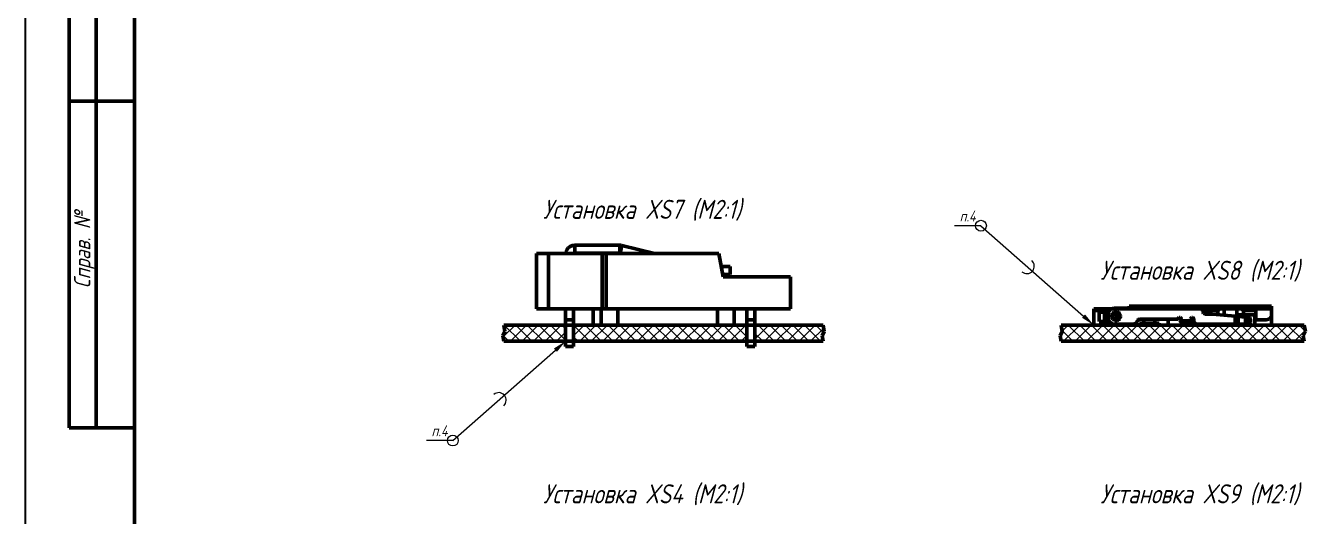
# Model space of a CAD drawing. Extents: x 260 to 1101, y 70 to 664.
# Drawn here: x 260 to 495.2, y 225.7 to 315.9 of the extents above; entities that cross this region are included whole.
import ezdxf

# ---------------------------------------------------------------- set-up
doc = ezdxf.new("R2010")
doc.units = 0
doc.header["$MEASUREMENT"] = 0
doc.layers.get('0').update_dxf_attribs({"linetype": 'CONTINUOUS', "lineweight": 15})
doc.layers.add('KONTUR', color=7, linetype='CONTINUOUS')
for name, color, linetype, lineweight in [('Основная', 7, 'CONTINUOUS', 50), ('текст', 7, 'CONTINUOUS', 30), ('тонкая', 7, 'CONTINUOUS', 20)]:
    doc.layers.add(name, color=color, linetype=linetype, lineweight=lineweight)
doc.styles.add('GOST type A0', font='', dxfattribs={"oblique": 15, "height": 3.5})
doc.styles.get('GOST type A0').set_extended_font_data('GOST type A')

msp = doc.modelspace()

# ---------------------------------------------------------------- hatches: boundary and pattern name
h = msp.add_hatch()
h.set_pattern_fill('ANSI37', color=256, scale=12)
h.paths.add_polyline_path([(392.569, 260.853), (360.717, 260.853), (360.717, 257.893), (392.569, 257.893)])
h.paths.add_polyline_path([(406.778, 259.693), (406.578, 260.853), (394.042, 260.853), (394.042, 257.893), (406.578, 257.893), (406.378, 258.893)])
h.paths.add_polyline_path([(359.244, 260.853), (347.885, 260.853), (348.085, 259.693), (347.685, 258.893), (347.885, 257.893), (359.244, 257.893)])
h = msp.add_hatch()
h.set_pattern_fill('ANSI37', color=256, scale=12)
h.set_pattern_definition([(45, (-6.5941, -10.6653), (-1.06066, 1.06066), []), (135, (-6.5941, -10.6653), (-1.06066, -1.06066), [])])
h.paths.add_polyline_path([(495.007, 257.893), (494.807, 258.893), (495.207, 259.693), (495.007, 260.853), (450.307, 260.853), (450.507, 259.693), (450.107, 258.893), (450.307, 257.893)])

# ---------------------------------------------------------------- linework, layer by layer
for p, q in [((435.584, 279.097), (430.744, 279.097)), ((435.584, 279.097), (454.431, 262.505)), ((338.521, 239.648), (357.368, 256.241)), ((338.521, 239.648), (333.681, 239.648))]:
    msp.add_line(p, q)
for centre in [(435.584, 279.097), (338.521, 239.648)]:
    msp.add_circle(centre, 1)
for centre, start, end in [((444.019, 271.671), 228.63993, 48.63993), ((346.956, 247.074), 311.36007, 131.36007)]:
    msp.add_arc(centre, 1.371, start, end)
for points in [[(454.706, 262.817), (454.156, 262.192), (456.307, 260.853)], [(357.643, 255.928), (357.092, 256.553), (359.244, 257.893)]]:
    msp.add_solid(points)
at = {"layer": 'KONTUR'}
msp.add_line((260, 70), (260, 664), dxfattribs=at)
at = {"layer": 'Основная'}
for p, q in [((280, 115), (280, 659)), ((268, 362), (268, 242)), ((273, 242), (273, 362)), ((280, 302), (268, 302)), ((360.081, 275.312), (359.734, 275.047)), ((360.484, 275.48), (360.081, 275.312)), ((360.917, 275.537), (360.484, 275.48)), ((369.201, 275.537), (360.917, 275.537)), ((360.917, 275.537), (360.917, 274.063)), ((369.336, 275.531), (369.201, 275.537)), ((369.201, 274.063), (369.201, 275.537)), ((369.601, 275.488), (369.249, 274.058)), ((369.469, 275.515), (369.336, 275.531)), ((369.601, 275.488), (369.469, 275.515)), ((375.585, 274.013), (369.601, 275.488)), ((354.04, 274.013), (353.885, 274.013)), ((353.885, 263.853), (353.885, 274.013)), ((354.493, 274.013), (354.04, 274.013)), ((355.203, 274.013), (354.493, 274.013)), ((356.109, 274.013), (355.203, 274.013)), ((365.954, 274.013), (356.109, 274.013)), ((356.109, 263.853), (356.109, 274.013)), ((359.301, 274.296), (359.264, 274.013)), ((359.468, 274.7), (359.301, 274.296)), ((359.734, 275.047), (359.468, 274.7)), ((360.817, 274.037), (360.786, 274.013)), ((360.866, 274.057), (360.817, 274.037)), ((360.917, 274.063), (360.866, 274.057)), ((369.201, 274.063), (360.917, 274.063)), ((366.225, 274.013), (365.954, 274.013)), ((366.678, 274.013), (365.954, 274.013)), ((365.954, 274.013), (365.954, 263.853)), ((366.469, 274.013), (366.225, 274.013)), ((366.678, 274.013), (366.469, 274.013)), ((370.89, 274.013), (366.678, 274.013)), ((366.678, 263.853), (366.678, 274.013)), ((369.217, 274.063), (369.201, 274.063)), ((369.233, 274.061), (369.217, 274.063)), ((369.249, 274.058), (369.233, 274.061)), ((369.431, 274.013), (369.249, 274.058)), ((376.07, 274.013), (370.89, 274.013)), ((381.75, 274.013), (376.07, 274.013)), ((387.413, 274.013), (381.75, 274.013)), ((388.174, 269.695), (387.413, 274.013)), ((389.513, 271.59), (387.84, 271.59)), ((389.513, 271.59), (389.513, 270.117)), ((389.513, 270.117), (388.1, 270.117)), ((392.97, 269.695), (388.174, 269.695)), ((396.831, 269.695), (392.97, 269.695)), ((399.438, 269.695), (396.831, 269.695)), ((400.578, 269.695), (399.438, 269.695)), ((400.578, 269.695), (400.578, 263.853)), ((353.885, 263.853), (354.04, 263.853)), ((354.04, 263.853), (354.493, 263.853)), ((354.493, 263.853), (355.203, 263.853)), ((355.203, 263.853), (356.109, 263.853)), ((356.109, 263.853), (365.954, 263.853)), ((359.244, 263.853), (359.244, 261.821)), ((360.717, 260.853), (360.717, 263.853)), ((364.337, 260.853), (364.337, 263.853)), ((365.772, 260.853), (365.772, 263.853)), ((365.954, 263.853), (366.225, 263.853)), ((366.225, 263.853), (366.469, 263.853)), ((366.469, 263.853), (366.225, 263.853)), ((366.469, 263.853), (366.678, 263.853)), ((366.678, 263.853), (370.337, 263.853)), ((368.82, 260.853), (368.82, 263.853)), ((370.337, 263.853), (374.792, 263.853)), ((374.792, 263.853), (379.726, 263.853)), ((379.726, 263.853), (384.791, 263.853)), ((384.791, 263.853), (389.628, 263.853)), ((387.184, 260.853), (387.184, 263.853)), ((389.628, 263.853), (393.895, 263.853)), ((390.232, 260.853), (390.232, 263.853)), ((392.569, 260.853), (392.569, 263.853)), ((393.895, 263.853), (397.289, 263.853)), ((394.042, 261.821), (394.042, 263.853)), ((399.571, 263.853), (397.289, 263.853)), ((397.289, 263.853), (399.571, 263.853)), ((399.571, 263.853), (400.578, 263.853)), ((456.307, 263.533), (456.307, 263.833)), ((456.307, 263.833), (459.572, 263.833)), ((456.307, 260.853), (456.307, 263.533)), ((456.307, 263.533), (459.218, 263.533)), ((459.046, 263.209), (459.16, 263.464)), ((459.16, 263.464), (459.34, 263.677)), ((459.34, 263.677), (459.572, 263.833)), ((459.572, 263.833), (459.711, 263.888)), ((459.572, 263.833), (476.307, 263.833)), ((459.711, 263.888), (459.857, 263.921)), ((459.713, 263.888), (459.714, 263.889)), ((459.714, 263.889), (459.79, 263.906)), ((459.857, 263.921), (460.007, 263.933)), ((459.859, 263.921), (459.86, 263.922)), ((459.86, 263.922), (460.007, 263.933)), ((460.007, 263.933), (462.807, 263.933)), ((462.807, 264.333), (462.807, 264.314)), ((462.807, 264.333), (476.307, 264.333)), ((462.807, 264.314), (462.807, 264.061)), ((462.807, 264.314), (462.807, 264.259)), ((462.807, 264.259), (462.807, 264.173)), ((462.807, 264.173), (462.807, 264.061)), ((462.807, 264.061), (462.807, 263.933)), ((465.507, 263.833), (483.507, 263.833)), ((476.307, 264.333), (486.107, 264.333)), ((476.307, 264.316), (476.307, 264.333)), ((476.307, 263.962), (476.307, 264.316)), ((476.307, 264.266), (476.307, 264.316)), ((476.307, 264.186), (476.307, 264.266)), ((476.307, 264.083), (476.307, 264.186)), ((476.307, 263.962), (476.307, 264.083)), ((476.307, 263.833), (476.307, 263.962)), ((476.307, 263.933), (486.107, 263.933)), ((476.307, 263.833), (476.307, 263.433)), ((476.307, 263.833), (479.407, 263.833)), ((476.307, 263.533), (479.107, 263.533)), ((476.307, 263.433), (476.328, 263.277)), ((479.107, 263.533), (479.407, 263.833)), ((479.107, 263.533), (479.107, 262.747)), ((479.407, 263.833), (480.307, 263.833)), ((480.307, 263.833), (480.307, 262.644)), ((480.307, 263.833), (482.607, 263.833)), ((482.607, 263.833), (482.607, 262.447)), ((482.607, 263.833), (483.507, 263.833)), ((483.807, 263.533), (483.507, 263.833)), ((483.507, 263.833), (486.107, 263.833)), ((483.807, 262.733), (483.807, 263.533)), ((486.107, 263.533), (483.807, 263.533)), ((486.107, 264.333), (486.107, 264.316)), ((486.107, 264.333), (489.007, 264.333)), ((486.107, 264.316), (486.107, 263.962)), ((486.107, 264.316), (486.107, 264.266)), ((486.107, 264.266), (486.107, 264.186)), ((486.107, 264.186), (486.107, 264.083)), ((486.107, 264.083), (486.107, 263.962)), ((486.107, 263.962), (486.107, 263.833)), ((486.107, 261.833), (486.107, 263.833)), ((486.107, 263.833), (489.007, 263.833)), ((489.007, 264.316), (489.007, 264.333)), ((489.007, 263.962), (489.007, 264.316)), ((489.007, 264.266), (489.007, 264.316)), ((489.007, 264.186), (489.007, 264.266)), ((489.007, 264.083), (489.007, 264.186)), ((489.007, 263.962), (489.007, 264.083)), ((489.007, 263.833), (489.007, 263.962)), ((489.007, 262.833), (489.007, 263.833)), ((360.717, 261.821), (359.244, 261.821)), ((359.244, 260.853), (359.244, 261.821)), ((392.569, 261.821), (394.042, 261.821)), ((394.042, 260.853), (394.042, 261.821)), ((457.307, 263.233), (457.307, 261.533)), ((459.057, 263.233), (457.307, 263.233)), ((457.307, 261.533), (459.141, 261.533)), ((458.307, 263.233), (458.307, 261.533)), ((458.607, 263.233), (458.607, 261.533)), ((458.907, 261.533), (458.907, 263.233)), ((459.007, 262.933), (459.046, 263.209)), ((459.007, 262.033), (459.007, 262.933)), ((459.041, 261.774), (459.007, 262.033)), ((459.141, 261.533), (459.041, 261.774)), ((459.3, 261.326), (459.141, 261.533)), ((459.507, 261.167), (459.3, 261.326)), ((459.749, 261.067), (459.507, 261.167)), ((459.637, 262.691), (459.61, 262.534)), ((459.61, 262.534), (459.614, 262.382)), ((459.614, 262.382), (459.645, 262.239)), ((459.695, 262.845), (459.637, 262.691)), ((459.645, 262.239), (459.705, 262.099)), ((459.785, 262.985), (459.695, 262.845)), ((459.705, 262.099), (459.797, 261.966)), ((459.917, 263.113), (459.785, 262.985)), ((459.797, 261.966), (459.916, 261.851)), ((459.908, 262.51), (459.909, 262.525)), ((459.91, 262.43), (459.908, 262.51)), ((459.909, 262.525), (459.928, 262.624)), ((459.917, 262.386), (459.91, 262.43)), ((459.916, 261.851), (460.059, 261.763)), ((460.085, 263.214), (459.917, 263.113)), ((459.928, 262.341), (459.917, 262.386)), ((459.928, 262.624), (459.929, 262.627)), ((459.948, 262.285), (459.928, 262.341)), ((459.929, 262.627), (459.967, 262.719)), ((459.964, 262.252), (459.948, 262.285)), ((460.004, 262.187), (459.964, 262.252)), ((459.967, 262.719), (459.973, 262.729)), ((459.973, 262.729), (460.026, 262.806)), ((460.018, 262.168), (460.004, 262.187)), ((460.085, 262.101), (460.018, 262.168)), ((460.026, 262.806), (460.038, 262.82)), ((460.038, 262.82), (460.101, 262.877)), ((460.059, 261.763), (460.214, 261.707)), ((460.261, 263.269), (460.085, 263.214)), ((460.091, 262.095), (460.085, 262.101)), ((460.179, 262.038), (460.091, 262.095)), ((460.101, 262.877), (460.122, 262.893)), ((460.122, 262.893), (460.185, 262.931)), ((460.184, 262.035), (460.179, 262.038)), ((460.286, 261.998), (460.184, 262.035)), ((460.185, 262.931), (460.215, 262.944)), ((460.21, 262.514), (460.208, 262.467)), ((460.208, 262.467), (460.216, 262.423)), ((460.221, 262.557), (460.21, 262.514)), ((460.214, 261.707), (460.311, 261.689)), ((460.215, 262.944), (460.251, 262.957)), ((460.216, 262.423), (460.231, 262.386)), ((460.243, 262.597), (460.221, 262.557)), ((460.231, 262.386), (460.253, 262.355)), ((460.274, 262.632), (460.243, 262.597)), ((460.251, 262.957), (460.265, 262.962)), ((460.253, 262.355), (460.282, 262.327)), ((460.407, 263.283), (460.261, 263.269)), ((460.261, 263.269), (460.261, 263.269)), ((460.267, 263.239), (460.261, 263.269)), ((460.265, 262.962), (460.316, 262.974)), ((460.267, 263.239), (460.267, 263.239)), ((460.272, 263.207), (460.267, 263.239)), ((460.272, 263.207), (460.272, 263.207)), ((460.283, 263.148), (460.272, 263.207)), ((460.313, 262.659), (460.274, 262.632)), ((460.282, 262.327), (460.314, 262.305)), ((460.283, 263.148), (460.283, 263.148)), ((460.294, 263.093), (460.283, 263.148)), ((460.295, 261.995), (460.286, 261.998)), ((460.294, 263.092), (460.294, 263.093)), ((460.303, 263.045), (460.294, 263.092)), ((460.407, 261.983), (460.295, 261.995)), ((460.303, 263.045), (460.303, 263.045)), ((460.31, 263.008), (460.303, 263.045)), ((460.31, 263.008), (460.31, 263.008)), ((460.314, 262.983), (460.31, 263.008)), ((460.311, 261.689), (460.407, 261.683)), ((460.358, 262.677), (460.313, 262.659)), ((460.314, 262.983), (460.314, 262.983)), ((460.316, 262.974), (460.314, 262.983)), ((460.314, 262.305), (460.35, 262.291)), ((460.316, 262.974), (460.407, 262.983)), ((460.35, 262.291), (460.378, 262.285)), ((460.407, 262.683), (460.358, 262.677)), ((460.378, 262.285), (460.407, 262.283)), ((460.504, 263.277), (460.407, 263.283)), ((460.407, 262.983), (460.52, 262.97)), ((460.407, 262.983), (460.407, 262.974)), ((460.407, 262.974), (460.407, 262.948)), ((460.407, 262.948), (460.407, 262.911)), ((460.407, 262.911), (460.407, 262.862)), ((460.407, 262.862), (460.407, 262.806)), ((460.407, 262.806), (460.407, 262.745)), ((460.407, 262.745), (460.407, 262.714)), ((460.407, 262.714), (460.407, 262.683)), ((460.437, 262.681), (460.407, 262.683)), ((460.407, 262.283), (460.457, 262.289)), ((460.407, 262.283), (460.407, 262.209)), ((460.407, 262.209), (460.407, 262.143)), ((460.407, 262.143), (460.407, 262.088)), ((460.407, 262.088), (460.407, 262.042)), ((460.407, 262.042), (460.407, 262.009)), ((460.407, 262.009), (460.407, 261.989)), ((460.499, 261.991), (460.407, 261.983)), ((460.407, 261.989), (460.407, 261.984)), ((460.407, 261.984), (460.407, 261.983)), ((460.407, 261.683), (460.554, 261.696)), ((460.465, 262.675), (460.437, 262.681)), ((460.457, 262.289), (460.502, 262.306)), ((460.501, 262.66), (460.465, 262.675)), ((460.549, 262.003), (460.499, 261.991)), ((460.499, 261.989), (460.499, 261.991)), ((460.5, 261.985), (460.499, 261.989)), ((460.5, 261.985), (460.5, 261.985)), ((460.504, 261.965), (460.5, 261.985)), ((460.533, 262.639), (460.501, 262.66)), ((460.502, 262.306), (460.541, 262.333)), ((460.601, 263.259), (460.504, 263.277)), ((460.504, 261.965), (460.504, 261.965)), ((460.51, 261.932), (460.504, 261.965)), ((460.51, 261.932), (460.51, 261.932)), ((460.518, 261.887), (460.51, 261.932)), ((460.518, 261.887), (460.518, 261.887)), ((460.528, 261.833), (460.518, 261.887)), ((460.52, 262.97), (460.529, 262.968)), ((460.528, 261.833), (460.528, 261.833)), ((460.54, 261.768), (460.528, 261.833)), ((460.529, 262.968), (460.63, 262.93)), ((460.562, 262.61), (460.533, 262.639)), ((460.54, 261.768), (460.54, 261.768)), ((460.554, 261.696), (460.54, 261.768)), ((460.541, 262.333), (460.572, 262.369)), ((460.564, 262.008), (460.549, 262.003)), ((460.554, 261.696), (460.73, 261.752)), ((460.554, 261.696), (460.554, 261.696)), ((460.584, 262.579), (460.562, 262.61)), ((460.6, 262.021), (460.564, 262.008)), ((460.572, 262.369), (460.594, 262.408)), ((460.599, 262.543), (460.584, 262.579)), ((460.594, 262.408), (460.605, 262.451)), ((460.607, 262.498), (460.599, 262.543)), ((460.629, 262.035), (460.6, 262.021)), ((460.756, 263.202), (460.601, 263.259)), ((460.605, 262.451), (460.607, 262.498)), ((460.693, 262.072), (460.629, 262.035)), ((460.63, 262.93), (460.636, 262.927)), ((460.636, 262.927), (460.723, 262.87)), ((460.714, 262.088), (460.693, 262.072)), ((460.776, 262.145), (460.714, 262.088)), ((460.723, 262.87), (460.73, 262.864)), ((460.73, 262.864), (460.796, 262.797)), ((460.73, 261.752), (460.898, 261.852)), ((460.898, 263.114), (460.756, 263.202)), ((460.789, 262.159), (460.776, 262.145)), ((460.842, 262.236), (460.789, 262.159)), ((460.796, 262.797), (460.811, 262.778)), ((460.811, 262.778), (460.851, 262.713)), ((460.848, 262.246), (460.842, 262.236)), ((460.886, 262.338), (460.848, 262.246)), ((460.851, 262.713), (460.867, 262.68)), ((460.867, 262.68), (460.887, 262.624)), ((460.887, 262.341), (460.886, 262.338)), ((460.887, 262.624), (460.898, 262.579)), ((460.906, 262.44), (460.887, 262.341)), ((461.018, 262.999), (460.898, 263.114)), ((460.898, 262.579), (460.905, 262.535)), ((460.898, 261.852), (461.03, 261.98)), ((460.905, 262.535), (460.907, 262.455)), ((460.907, 262.455), (460.906, 262.44)), ((461.109, 262.866), (461.018, 262.999)), ((461.03, 261.98), (461.12, 262.12)), ((461.17, 262.726), (461.109, 262.866)), ((461.12, 262.12), (461.178, 262.274)), ((461.201, 262.583), (461.17, 262.726)), ((461.178, 262.274), (461.205, 262.431)), ((461.205, 262.431), (461.201, 262.583)), ((463.959, 261.115), (463.812, 261.054)), ((464.084, 261.214), (463.959, 261.115)), ((464.179, 261.341), (464.084, 261.214)), ((464.179, 261.341), (464.336, 261.624)), ((464.336, 261.624), (464.431, 261.752)), ((464.431, 261.752), (464.556, 261.85)), ((464.556, 261.85), (464.703, 261.912)), ((464.703, 261.912), (464.86, 261.933)), ((464.707, 260.853), (464.707, 261.233)), ((465.507, 261.233), (464.707, 261.233)), ((464.86, 261.933), (471.807, 261.933)), ((465.507, 261.933), (465.507, 261.233)), ((465.507, 261.233), (467.507, 261.233)), ((465.507, 261.233), (467.507, 261.233)), ((465.707, 261.194), (465.707, 261.233)), ((465.707, 261.165), (465.707, 261.194)), ((465.707, 261.142), (465.707, 261.165)), ((465.707, 261.133), (465.707, 261.142)), ((465.707, 261.133), (467.307, 261.133)), ((465.707, 260.853), (465.707, 261.133)), ((467.307, 261.233), (467.307, 261.187)), ((467.307, 261.187), (467.307, 261.155)), ((467.307, 261.155), (467.307, 261.138)), ((467.307, 261.138), (467.307, 261.133)), ((467.307, 260.853), (467.307, 261.133)), ((467.507, 261.233), (467.507, 261.933)), ((467.507, 261.233), (468.307, 261.233)), ((468.307, 260.853), (468.307, 261.233)), ((470.007, 261.933), (470.007, 260.853)), ((471.807, 261.933), (471.818, 262.01)), ((471.818, 262.01), (471.848, 262.083)), ((471.848, 262.083), (471.895, 262.145)), ((471.895, 262.145), (471.957, 262.192)), ((471.957, 262.192), (472.03, 262.222)), ((472.03, 262.222), (472.107, 262.233)), ((472.107, 262.233), (472.185, 262.222)), ((472.107, 261.873), (472.107, 262.233)), ((472.121, 261.768), (472.107, 261.873)), ((472.107, 261.873), (472.121, 261.769)), ((472.121, 261.769), (472.121, 261.769)), ((472.162, 261.671), (472.121, 261.768)), ((472.135, 261.736), (472.161, 261.673)), ((472.161, 261.673), (472.161, 261.672)), ((472.226, 261.588), (472.162, 261.671)), ((472.185, 262.222), (472.257, 262.192)), ((472.187, 261.639), (472.225, 261.59)), ((472.192, 261.633), (472.192, 261.633)), ((472.225, 261.59), (472.225, 261.589)), ((472.31, 261.525), (472.226, 261.588)), ((472.257, 262.192), (472.32, 262.145)), ((472.261, 261.562), (472.307, 261.526)), ((472.307, 261.526), (472.309, 261.526)), ((472.407, 261.485), (472.31, 261.525)), ((472.32, 262.145), (472.367, 262.083)), ((472.352, 261.508), (472.404, 261.486)), ((472.367, 262.083), (472.397, 262.01)), ((472.397, 262.01), (472.407, 261.933)), ((472.404, 261.486), (472.406, 261.486)), ((472.407, 261.633), (472.407, 261.933)), ((472.407, 261.503), (472.407, 261.633)), ((474.107, 261.633), (472.407, 261.633)), ((472.407, 261.383), (472.407, 261.503)), ((472.407, 261.279), (472.407, 261.383)), ((472.407, 261.2), (472.407, 261.279)), ((472.407, 261.15), (472.407, 261.2)), ((472.407, 261.133), (472.407, 261.15)), ((472.407, 261.133), (474.107, 261.133)), ((474.107, 261.933), (474.118, 262.01)), ((474.107, 261.633), (474.107, 261.933)), ((474.107, 261.503), (474.107, 261.633)), ((474.107, 261.383), (474.107, 261.503)), ((474.107, 261.473), (474.407, 261.473)), ((474.107, 261.279), (474.107, 261.383)), ((474.107, 261.2), (474.107, 261.279)), ((474.107, 261.15), (474.107, 261.2)), ((474.107, 261.133), (474.107, 261.15)), ((474.118, 262.01), (474.148, 262.083)), ((474.148, 262.083), (474.195, 262.145)), ((474.195, 262.145), (474.257, 262.192)), ((474.257, 262.192), (474.33, 262.222)), ((474.33, 262.222), (474.407, 262.233)), ((474.407, 262.233), (474.485, 262.222)), ((474.407, 260.853), (474.407, 261.473)), ((474.485, 262.222), (474.557, 262.192)), ((474.557, 262.192), (474.62, 262.145)), ((474.62, 262.145), (474.667, 262.083)), ((474.667, 262.083), (474.697, 262.01)), ((474.697, 262.01), (474.707, 261.933)), ((474.707, 261.633), (474.707, 261.933)), ((474.728, 261.477), (474.707, 261.633)), ((474.788, 261.333), (474.728, 261.477)), ((474.883, 261.208), (474.788, 261.333)), ((475.007, 261.113), (474.883, 261.208)), ((475.152, 261.053), (475.007, 261.113)), ((476.328, 263.277), (476.388, 263.133)), ((476.388, 263.133), (476.483, 263.008)), ((476.483, 263.008), (476.607, 262.913)), ((476.607, 262.913), (476.752, 262.853)), ((476.752, 262.853), (476.907, 262.833)), ((476.907, 262.833), (478.107, 262.833)), ((478.107, 262.833), (482.307, 262.473)), ((482.307, 262.473), (482.503, 262.456)), ((482.307, 262.473), (482.307, 261.033)), ((482.503, 262.456), (482.693, 262.44)), ((482.693, 262.44), (482.866, 262.425)), ((482.866, 262.425), (484.196, 262.311)), ((482.866, 261.033), (482.866, 262.425)), ((482.949, 262.733), (483.807, 262.733)), ((482.949, 262.733), (482.949, 262.418)), ((483.09, 262.406), (483.09, 262.733)), ((483.125, 262.733), (483.125, 262.403)), ((483.266, 262.39), (483.266, 262.733)), ((483.607, 262.361), (483.607, 262.733)), ((485.907, 262.733), (483.807, 262.733)), ((484.196, 262.311), (484.23, 262.308)), ((484.196, 262.311), (484.196, 261.033)), ((484.23, 262.308), (484.268, 262.305)), ((484.268, 262.305), (484.307, 262.301)), ((484.307, 262.301), (484.345, 262.298)), ((484.307, 261.033), (484.307, 262.301)), ((484.345, 262.298), (484.382, 262.295)), ((484.382, 262.295), (484.415, 262.292)), ((484.415, 262.292), (484.579, 262.278)), ((484.415, 261.033), (484.415, 262.292)), ((484.579, 262.278), (484.657, 262.26)), ((484.579, 262.278), (484.795, 262.259)), ((484.723, 261.086), (484.642, 261.046)), ((484.657, 262.26), (484.727, 262.223)), ((484.793, 261.15), (484.723, 261.086)), ((484.727, 262.223), (484.783, 262.173)), ((484.783, 262.173), (484.83, 262.109)), ((484.846, 261.233), (484.793, 261.15)), ((484.795, 262.259), (484.873, 262.242)), ((484.83, 262.109), (484.864, 262.036)), ((484.88, 261.329), (484.846, 261.233)), ((484.939, 261.086), (484.858, 261.046)), ((484.864, 262.036), (484.885, 261.959)), ((484.873, 262.242), (484.942, 262.205)), ((484.892, 261.433), (484.88, 261.329)), ((484.885, 261.959), (484.89, 261.918)), ((484.89, 261.918), (484.892, 261.879)), ((484.892, 261.879), (484.892, 261.433)), ((484.892, 261.879), (485.107, 261.86)), ((485.107, 261.433), (484.892, 261.433)), ((485.009, 261.15), (484.939, 261.086)), ((484.942, 262.205), (484.999, 262.154)), ((484.999, 262.154), (485.046, 262.09)), ((485.062, 261.233), (485.009, 261.15)), ((485.046, 262.09), (485.08, 262.017)), ((485.096, 261.329), (485.062, 261.233)), ((485.08, 262.017), (485.101, 261.941)), ((485.107, 261.433), (485.096, 261.329)), ((485.101, 261.941), (485.106, 261.9)), ((485.106, 261.9), (485.107, 261.86)), ((485.107, 261.86), (485.107, 261.433)), ((485.907, 260.853), (485.907, 262.733)), ((488.007, 261.833), (486.107, 261.833)), ((488.266, 261.867), (488.007, 261.833)), ((488.507, 261.967), (488.266, 261.867)), ((488.715, 262.126), (488.507, 261.967)), ((488.873, 262.333), (488.715, 262.126)), ((488.973, 262.574), (488.873, 262.333)), ((489.007, 262.833), (488.973, 262.574)), ((489.007, 262.833), (489.007, 260.853)), ((347.685, 258.893), (348.085, 259.693)), ((347.885, 257.893), (347.685, 258.893)), ((347.885, 260.853), (406.578, 260.853)), ((348.085, 259.693), (347.885, 260.853)), ((359.244, 256.893), (359.244, 260.853)), ((360.717, 256.893), (360.717, 260.853)), ((392.569, 256.893), (392.569, 260.853)), ((394.042, 256.893), (394.042, 260.853)), ((406.378, 258.893), (406.778, 259.693)), ((406.578, 257.893), (406.378, 258.893)), ((406.778, 259.693), (406.578, 260.853)), ((450.107, 258.893), (450.507, 259.693)), ((450.307, 257.893), (450.107, 258.893)), ((450.307, 260.853), (495.007, 260.853)), ((450.507, 259.693), (450.307, 260.853)), ((460.007, 261.033), (459.749, 261.067)), ((460.007, 261.033), (463.654, 261.033)), ((463.812, 261.054), (463.654, 261.033)), ((475.307, 261.033), (475.152, 261.053)), ((475.307, 261.033), (482.307, 261.033)), ((479.107, 261.033), (479.107, 260.853)), ((480.307, 261.033), (480.307, 260.853)), ((482.307, 261.033), (482.504, 261.033)), ((482.504, 261.033), (482.692, 261.033)), ((482.607, 261.033), (482.607, 260.853)), ((482.692, 261.033), (482.866, 261.033)), ((482.866, 261.033), (484.196, 261.033)), ((482.949, 261.033), (482.949, 260.853)), ((483.09, 260.853), (483.09, 261.033)), ((483.125, 261.033), (483.125, 260.853)), ((483.266, 260.853), (483.266, 261.033)), ((483.607, 260.853), (483.607, 261.033)), ((484.196, 261.033), (484.23, 261.033)), ((484.23, 261.033), (484.268, 261.033)), ((484.268, 261.033), (484.307, 261.033)), ((484.307, 261.033), (484.345, 261.033)), ((484.345, 261.033), (484.382, 261.033)), ((484.382, 261.033), (484.415, 261.033)), ((484.415, 261.033), (484.555, 261.033)), ((484.642, 261.046), (484.555, 261.033)), ((484.555, 261.033), (484.771, 261.033)), ((484.858, 261.046), (484.771, 261.033)), ((494.807, 258.893), (495.207, 259.693)), ((495.007, 257.893), (494.807, 258.893)), ((495.207, 259.693), (495.007, 260.853)), ((347.885, 257.893), (406.578, 257.893)), ((359.244, 256.893), (360.717, 256.893)), ((392.569, 256.893), (394.042, 256.893)), ((450.307, 257.893), (495.007, 257.893)), ((280, 242), (268, 242))]:
    msp.add_line(p, q, dxfattribs=at)

# ---------------------------------------------------------------- texts
at = {"char_height": 2, "attachment_point": 1, "style": 'GOST type A0'}
for insert in [(431.658, 281.877), (334.595, 242.428)]:
    msp.add_mtext_dynamic_manual_height_columns('п.4', width=7.67475, gutter_width=17.5, heights=[3.099], dxfattribs=dict(at, insert=insert))
at = {"layer": 'текст', "style": 'GOST type A0', "oblique": 15}
msp.add_text('Справ. №', height=3, rotation=90, dxfattribs=at).set_placement((271.908, 267.627))
at = {"layer": 'тонкая', "style": 'GOST type A0', "oblique": 15}
for s, p in [('Установка XS7 (M2:1) ', (355.105, 280.365)), ('Установка XS8 (M2:1) ', (457.528, 269.17)), ('Установка XS4 (M2:1) ', (355.105, 228.109)), ('Установка XS9 (M2:1) ', (457.528, 228.109))]:
    msp.add_text(s, height=3.5, dxfattribs=at).set_placement(p)

doc.saveas('drawing.dxf')
